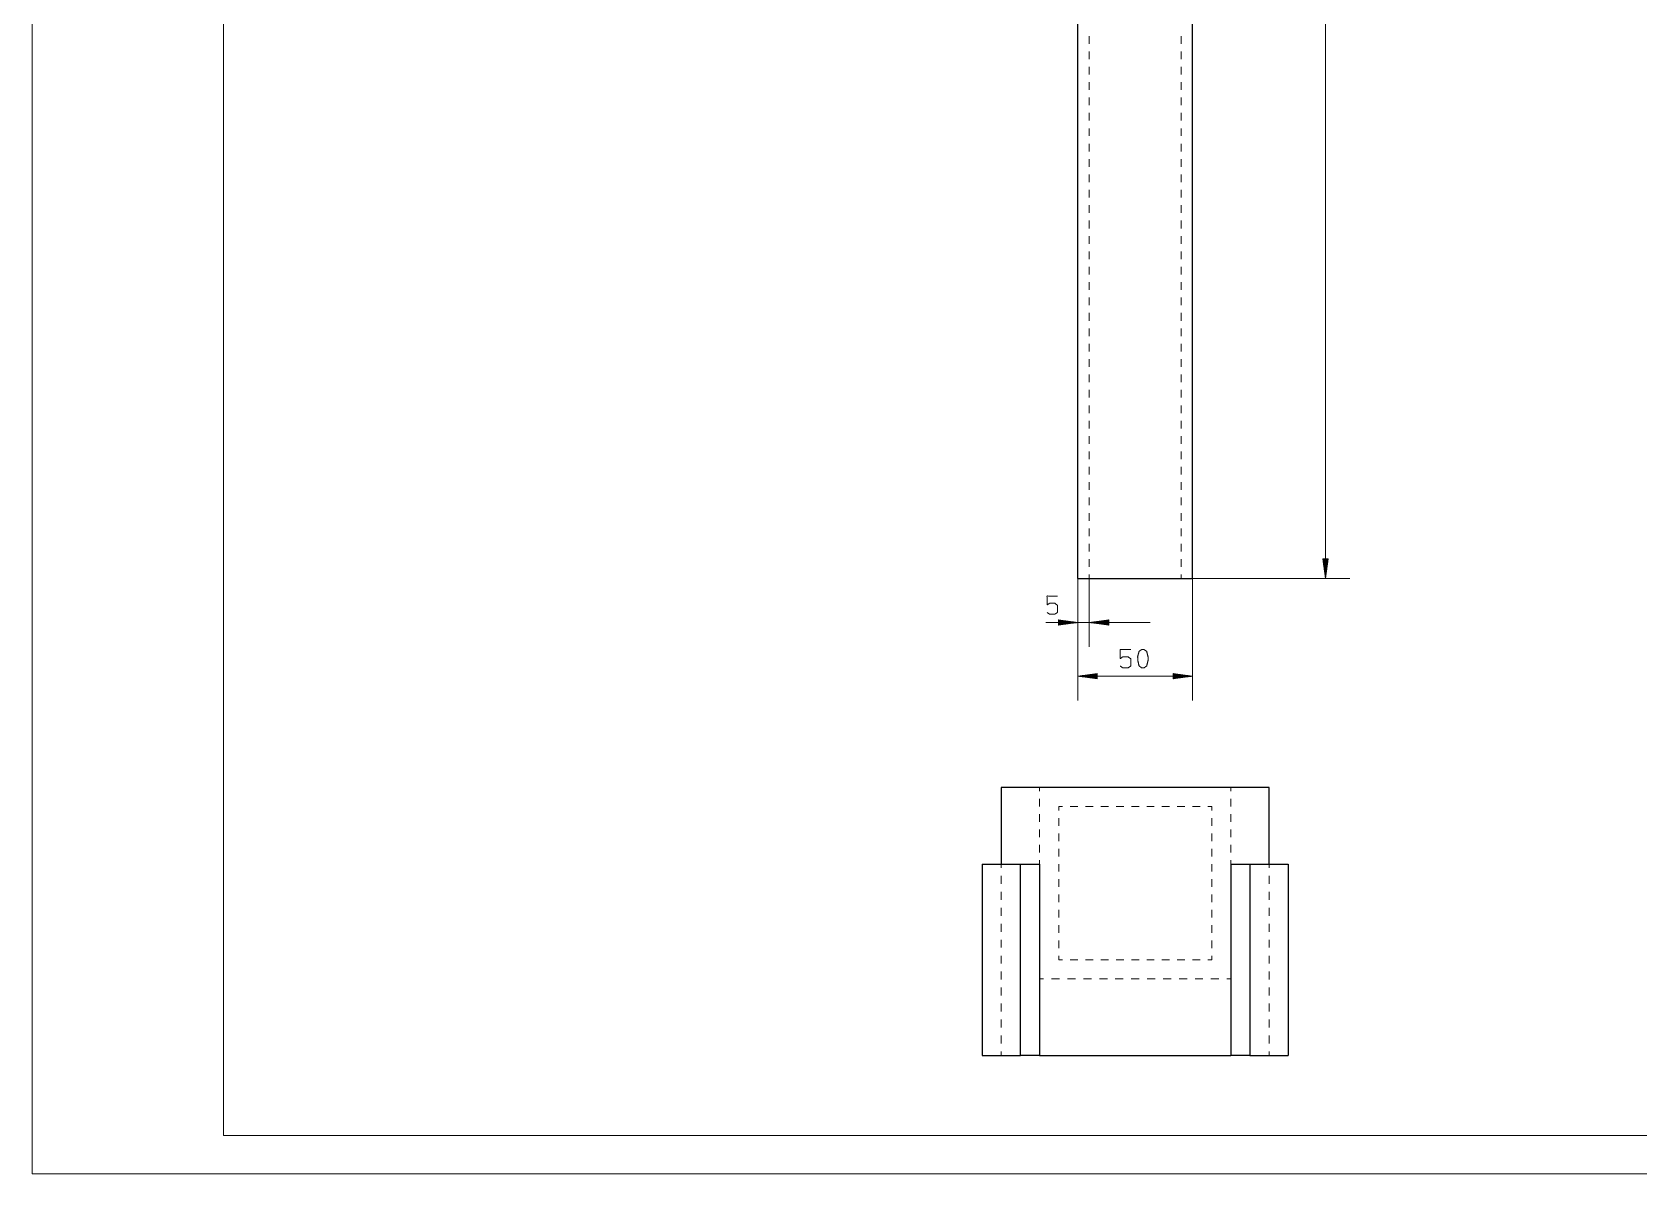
# Model space of a CAD drawing. Header units: millimetres. Extents: x 0 to 420, y 0 to 297.
# Drawn here: x 0 to 210, y 0 to 149.2 of the extents above; entities that cross this region are included whole.
import ezdxf

# ---------------------------------------------------------------- set-up
doc = ezdxf.new("R2010")
doc.units = ezdxf.units.MM
doc.layers.add('101', color=7, linetype='Continuous', true_color=0xffffff)

msp = doc.modelspace()

# ---------------------------------------------------------------- linework, layer by layer
at = {"layer": '101', "color": 133, "linetype": 'Continuous', "lineweight": 18}
for p, q in [((0, 297), (0, 0)), ((25, 292), (25, 5)), ((25, 5), (415, 5)), ((0, 0), (420, 0))]:
    msp.add_line(p, q, dxfattribs=at)
at = {"layer": '101', "color": 72, "linetype": 'Continuous', "lineweight": 25}
for p, q in [((136.67, 77.79), (136.67, 232.59)), ((151.67, 77.79), (151.67, 232.59)), ((136.67, 77.79), (151.67, 77.79)), ((161.67, 50.48), (126.67, 50.48)), ((126.67, 50.48), (126.67, 40.48)), ((161.67, 40.48), (161.67, 50.48)), ((124.17, 40.48), (129.17, 40.48)), ((124.17, 40.48), (124.17, 15.48)), ((129.17, 15.48), (129.17, 40.48)), ((129.17, 40.48), (131.67, 40.48)), ((131.67, 40.48), (131.67, 15.48)), ((156.67, 40.48), (156.67, 15.48)), ((156.67, 40.48), (159.17, 40.48)), ((159.17, 40.48), (164.17, 40.48)), ((159.17, 40.48), (159.17, 15.48)), ((164.17, 40.48), (164.17, 15.48)), ((124.17, 15.48), (129.17, 15.48)), ((131.67, 15.48), (129.17, 15.48)), ((131.67, 15.48), (156.67, 15.48)), ((159.17, 15.48), (156.67, 15.48)), ((159.17, 15.48), (164.17, 15.48))]:
    msp.add_line(p, q, dxfattribs=at)
at = {"layer": '101', "color": 22, "linetype": 'Continuous', "lineweight": 18}
for p, q in [((169.03, 77.79), (169.03, 232.59)), ((168.7, 80.33), (168.7, 80.3)), ((168.7, 80.33), (168.7, 80.3)), ((168.7, 80.33), (169.03, 77.79)), ((169.37, 80.33), (168.7, 80.33)), ((168.75, 80.33), (168.75, 79.91)), ((168.8, 80.33), (168.8, 79.52)), ((168.85, 80.33), (168.85, 79.14)), ((168.9, 80.33), (168.9, 78.75)), ((168.95, 80.33), (168.95, 78.37)), ((169.01, 80.33), (169.01, 77.98)), ((169.03, 77.79), (169.37, 80.33)), ((169.06, 80.33), (169.06, 77.98)), ((169.11, 80.33), (169.11, 78.37)), ((169.16, 80.33), (169.16, 78.75)), ((169.21, 80.33), (169.21, 79.14)), ((169.26, 80.33), (169.26, 79.52)), ((169.31, 80.33), (169.31, 79.91)), ((169.36, 80.33), (169.36, 80.3)), ((169.36, 80.33), (169.36, 80.3)), ((136.67, 77.79), (136.67, 61.84)), ((136.67, 77.79), (136.67, 68.85)), ((138.17, 77.79), (138.17, 68.85)), ((151.67, 77.79), (151.67, 61.84)), ((151.67, 77.79), (172.21, 77.79)), ((132.49, 72.03), (146.11, 72.03)), ((134.13, 72.36), (134.17, 72.36)), ((134.13, 72.36), (134.17, 72.36)), ((134.13, 72.36), (134.13, 71.69)), ((136.67, 72.03), (134.13, 72.36)), ((134.13, 72.31), (134.55, 72.31)), ((134.13, 72.25), (134.94, 72.25)), ((134.13, 72.2), (135.32, 72.2)), ((134.13, 72.15), (135.71, 72.15)), ((134.13, 72.1), (136.1, 72.1)), ((134.13, 72.05), (136.48, 72.05)), ((134.13, 71.69), (136.67, 72.03)), ((134.13, 72), (136.48, 72)), ((134.13, 71.95), (136.1, 71.95)), ((134.13, 71.9), (135.71, 71.9)), ((134.13, 71.85), (135.32, 71.85)), ((134.13, 71.8), (134.94, 71.8)), ((134.13, 71.75), (134.55, 71.75)), ((134.13, 71.7), (134.17, 71.7)), ((134.13, 71.7), (134.17, 71.7)), ((140.71, 72.36), (138.17, 72.03)), ((138.17, 72.03), (140.71, 71.69)), ((140.71, 72.05), (138.37, 72.05)), ((140.71, 72), (138.37, 72)), ((140.71, 72.1), (138.75, 72.1)), ((140.71, 71.95), (138.75, 71.95)), ((140.71, 72.15), (139.14, 72.15)), ((140.71, 71.9), (139.14, 71.9)), ((140.71, 72.2), (139.53, 72.2)), ((140.71, 71.85), (139.53, 71.85)), ((140.71, 72.25), (139.91, 72.25)), ((140.71, 71.8), (139.91, 71.8)), ((140.71, 72.31), (140.3, 72.31)), ((140.71, 71.75), (140.3, 71.75)), ((140.71, 72.36), (140.68, 72.36)), ((140.71, 72.36), (140.68, 72.36)), ((140.71, 71.7), (140.68, 71.7)), ((140.71, 71.7), (140.68, 71.7)), ((140.71, 71.69), (140.71, 72.36)), ((139.21, 65.35), (136.67, 65.02)), ((139.21, 65.15), (137.64, 65.15)), ((139.21, 65.2), (138.03, 65.2)), ((139.21, 65.25), (138.41, 65.25)), ((139.21, 65.3), (138.8, 65.3)), ((139.21, 65.35), (139.18, 65.35)), ((139.21, 65.35), (139.18, 65.35)), ((139.21, 64.69), (139.21, 65.35)), ((149.13, 65.35), (149.17, 65.35)), ((149.13, 65.35), (149.17, 65.35)), ((149.13, 65.35), (149.13, 64.69)), ((151.67, 65.02), (149.13, 65.35)), ((149.13, 65.3), (149.55, 65.3)), ((149.13, 65.25), (149.94, 65.25)), ((149.13, 65.2), (150.32, 65.2)), ((149.13, 65.15), (150.71, 65.15)), ((136.67, 65.02), (139.21, 64.69)), ((136.67, 65.02), (151.67, 65.02)), ((139.21, 65.04), (136.87, 65.04)), ((139.21, 64.99), (136.87, 64.99)), ((139.21, 65.1), (137.25, 65.1)), ((139.21, 64.94), (137.25, 64.94)), ((139.21, 64.89), (137.64, 64.89)), ((139.21, 64.84), (138.03, 64.84)), ((139.21, 64.79), (138.41, 64.79)), ((139.21, 64.74), (138.8, 64.74)), ((139.21, 64.69), (139.18, 64.69)), ((139.21, 64.69), (139.18, 64.69)), ((149.13, 65.1), (151.1, 65.1)), ((149.13, 65.04), (151.48, 65.04)), ((149.13, 64.69), (151.67, 65.02)), ((149.13, 64.99), (151.48, 64.99)), ((149.13, 64.94), (151.1, 64.94)), ((149.13, 64.89), (150.71, 64.89)), ((149.13, 64.84), (150.32, 64.84)), ((149.13, 64.79), (149.94, 64.79)), ((149.13, 64.74), (149.55, 64.74)), ((149.13, 64.69), (149.17, 64.69)), ((149.13, 64.69), (149.17, 64.69))]:
    msp.add_line(p, q, dxfattribs=at)
at = {"layer": '101', "color": 53, "linetype": 'Continuous', "lineweight": 18}
for p, q in [((138.17, 147.65), (138.17, 148.65)), ((150.17, 147.65), (150.17, 148.65)), ((138.17, 145.64), (138.17, 146.64)), ((150.17, 145.64), (150.17, 146.64)), ((138.17, 143.63), (138.17, 144.63)), ((150.17, 143.63), (150.17, 144.63)), ((138.17, 141.62), (138.17, 142.62)), ((150.17, 141.62), (150.17, 142.62)), ((138.17, 139.61), (138.17, 140.61)), ((138.17, 137.6), (138.17, 138.6)), ((150.17, 139.61), (150.17, 140.61)), ((150.17, 137.6), (150.17, 138.6)), ((138.17, 135.59), (138.17, 136.59)), ((150.17, 135.59), (150.17, 136.59)), ((138.17, 133.58), (138.17, 134.58)), ((150.17, 133.58), (150.17, 134.58)), ((138.17, 131.57), (138.17, 132.57)), ((150.17, 131.57), (150.17, 132.57)), ((138.17, 129.56), (138.17, 130.56)), ((150.17, 129.56), (150.17, 130.56)), ((138.17, 127.55), (138.17, 128.55)), ((150.17, 127.55), (150.17, 128.55)), ((138.17, 125.53), (138.17, 126.54)), ((150.17, 125.53), (150.17, 126.54)), ((138.17, 123.52), (138.17, 124.53)), ((150.17, 123.52), (150.17, 124.53)), ((138.17, 121.51), (138.17, 122.52)), ((150.17, 121.51), (150.17, 122.52)), ((138.17, 119.5), (138.17, 120.51)), ((150.17, 119.5), (150.17, 120.51)), ((138.17, 117.49), (138.17, 118.5)), ((150.17, 117.49), (150.17, 118.5)), ((138.17, 115.48), (138.17, 116.49)), ((150.17, 115.48), (150.17, 116.49)), ((138.17, 113.47), (138.17, 114.48)), ((150.17, 113.47), (150.17, 114.48)), ((138.17, 111.46), (138.17, 112.47)), ((150.17, 111.46), (150.17, 112.47)), ((138.17, 109.45), (138.17, 110.46)), ((150.17, 109.45), (150.17, 110.46)), ((138.17, 107.44), (138.17, 108.45)), ((150.17, 107.44), (150.17, 108.45)), ((138.17, 105.43), (138.17, 106.44)), ((150.17, 105.43), (150.17, 106.44)), ((138.17, 103.42), (138.17, 104.43)), ((150.17, 103.42), (150.17, 104.43)), ((138.17, 101.41), (138.17, 102.42)), ((150.17, 101.41), (150.17, 102.42)), ((138.17, 99.4), (138.17, 100.4)), ((150.17, 99.4), (150.17, 100.4)), ((138.17, 97.39), (138.17, 98.39)), ((150.17, 97.39), (150.17, 98.39)), ((138.17, 95.38), (138.17, 96.38)), ((150.17, 95.38), (150.17, 96.38)), ((138.17, 93.37), (138.17, 94.37)), ((150.17, 93.37), (150.17, 94.37)), ((138.17, 91.36), (138.17, 92.36)), ((138.17, 89.35), (138.17, 90.35)), ((150.17, 91.36), (150.17, 92.36)), ((150.17, 89.35), (150.17, 90.35)), ((138.17, 87.34), (138.17, 88.34)), ((150.17, 87.34), (150.17, 88.34)), ((138.17, 85.33), (138.17, 86.33)), ((150.17, 85.33), (150.17, 86.33)), ((138.17, 83.32), (138.17, 84.32)), ((150.17, 83.32), (150.17, 84.32)), ((138.17, 81.31), (138.17, 82.31)), ((150.17, 81.31), (150.17, 82.31)), ((138.17, 79.3), (138.17, 80.3)), ((150.17, 79.3), (150.17, 80.3)), ((138.17, 77.79), (138.17, 78.29)), ((150.17, 77.79), (150.17, 78.29)), ((131.67, 50.48), (131.67, 49.98)), ((156.67, 49.98), (156.67, 50.48)), ((131.67, 48.98), (131.67, 47.98)), ((156.67, 47.98), (156.67, 48.98)), ((131.67, 46.98), (131.67, 45.98)), ((134.17, 47.98), (134.17, 47.48)), ((134.67, 47.98), (134.17, 47.98)), ((134.17, 46.48), (134.17, 45.48)), ((136.67, 47.98), (135.67, 47.98)), ((138.67, 47.98), (137.67, 47.98)), ((140.67, 47.98), (139.67, 47.98)), ((142.67, 47.98), (141.67, 47.98)), ((144.67, 47.98), (143.67, 47.98)), ((146.67, 47.98), (145.67, 47.98)), ((148.67, 47.98), (147.67, 47.98)), ((150.67, 47.98), (149.67, 47.98)), ((152.67, 47.98), (151.67, 47.98)), ((154.17, 47.98), (153.67, 47.98)), ((154.17, 47.48), (154.17, 47.98)), ((154.17, 45.48), (154.17, 46.48)), ((156.67, 45.98), (156.67, 46.98)), ((131.67, 44.98), (131.67, 43.98)), ((134.17, 44.48), (134.17, 43.48)), ((154.17, 43.48), (154.17, 44.48)), ((156.67, 43.98), (156.67, 44.98)), ((131.67, 42.98), (131.67, 41.98)), ((134.17, 42.48), (134.17, 41.48)), ((154.17, 41.48), (154.17, 42.48)), ((156.67, 41.98), (156.67, 42.98)), ((126.67, 40.48), (126.67, 39.96)), ((131.67, 40.98), (131.67, 40.48)), ((134.17, 40.48), (134.17, 39.48)), ((154.17, 39.48), (154.17, 40.48)), ((156.67, 40.48), (156.67, 40.98)), ((161.67, 39.96), (161.67, 40.48)), ((126.67, 38.92), (126.67, 37.88)), ((134.17, 38.48), (134.17, 37.48)), ((154.17, 37.48), (154.17, 38.48)), ((161.67, 37.88), (161.67, 38.92)), ((126.67, 36.84), (126.67, 35.8)), ((134.17, 36.48), (134.17, 35.48)), ((154.17, 35.48), (154.17, 36.48)), ((161.67, 35.8), (161.67, 36.84)), ((126.67, 34.75), (126.67, 33.71)), ((134.17, 34.48), (134.17, 33.48)), ((154.17, 33.48), (154.17, 34.48)), ((161.67, 33.71), (161.67, 34.75)), ((126.67, 32.67), (126.67, 31.63)), ((134.17, 32.48), (134.17, 31.48)), ((154.17, 31.48), (154.17, 32.48)), ((161.67, 31.63), (161.67, 32.67)), ((126.67, 30.59), (126.67, 29.55)), ((134.17, 30.48), (134.17, 29.48)), ((154.17, 29.48), (154.17, 30.48)), ((161.67, 29.55), (161.67, 30.59)), ((126.67, 28.5), (126.67, 27.46)), ((134.17, 28.48), (134.17, 27.98)), ((134.17, 27.98), (134.67, 27.98)), ((135.67, 27.98), (136.67, 27.98)), ((137.67, 27.98), (138.67, 27.98)), ((139.67, 27.98), (140.67, 27.98)), ((141.67, 27.98), (142.67, 27.98)), ((143.67, 27.98), (144.67, 27.98)), ((145.67, 27.98), (146.67, 27.98)), ((147.67, 27.98), (148.67, 27.98)), ((149.67, 27.98), (150.67, 27.98)), ((151.67, 27.98), (152.67, 27.98)), ((153.67, 27.98), (154.17, 27.98)), ((154.17, 27.98), (154.17, 28.48)), ((161.67, 27.46), (161.67, 28.5)), ((126.67, 26.42), (126.67, 25.38)), ((131.67, 25.48), (132.2, 25.48)), ((133.24, 25.48), (134.28, 25.48)), ((135.32, 25.48), (136.36, 25.48)), ((137.4, 25.48), (138.45, 25.48)), ((139.49, 25.48), (140.53, 25.48)), ((141.57, 25.48), (142.61, 25.48)), ((143.65, 25.48), (144.7, 25.48)), ((145.74, 25.48), (146.78, 25.48)), ((147.82, 25.48), (148.86, 25.48)), ((149.9, 25.48), (150.95, 25.48)), ((151.99, 25.48), (153.03, 25.48)), ((154.07, 25.48), (155.11, 25.48)), ((156.15, 25.48), (156.67, 25.48)), ((161.67, 25.38), (161.67, 26.42)), ((126.67, 24.34), (126.67, 23.3)), ((161.67, 23.3), (161.67, 24.34)), ((126.67, 22.25), (126.67, 21.21)), ((161.67, 21.21), (161.67, 22.25)), ((126.67, 20.17), (126.67, 19.13)), ((161.67, 19.13), (161.67, 20.17)), ((126.67, 18.09), (126.67, 17.05)), ((161.67, 17.05), (161.67, 18.09)), ((126.67, 16), (126.67, 15.48)), ((161.67, 15.48), (161.67, 16))]:
    msp.add_line(p, q, dxfattribs=at)
at = {"layer": '101', "color": 72, "linetype": 'Continuous', "lineweight": 18}
for points, knots in [([(132.65, 73.34), (132.98, 73.12), (133.67, 73.12), (134.01, 73.34), (134.01, 74.29), (133.67, 74.54), (132.98, 74.54), (132.65, 74.32), (132.65, 75.49), (134.01, 75.49)], [0, 0, 0.062228, 0.168343, 0.230571, 0.376816, 0.441265, 0.547381, 0.609609, 0.79049, 1, 1]), ([(142.22, 66.34), (142.55, 66.11), (143.24, 66.11), (143.58, 66.34), (143.58, 67.29), (143.24, 67.54), (142.55, 67.54), (142.22, 67.31), (142.22, 68.49), (143.58, 68.49)], [0, 0, 0.062228, 0.168343, 0.230571, 0.376816, 0.441265, 0.547381, 0.609609, 0.79049, 1, 1]), ([(145.34, 66.11), (145.68, 66.36), (145.85, 67.06), (145.85, 67.54), (145.68, 68.26), (145.34, 68.49), (145.01, 68.49), (144.67, 68.26), (144.49, 67.54), (144.51, 67.06), (144.67, 66.36), (145.01, 66.11), (145.34, 66.11)], [0, 0, 0.067526, 0.183971, 0.260584, 0.380943, 0.446141, 0.500306, 0.565504, 0.685863, 0.762529, 0.87831, 0.945835, 1, 1])]:
    msp.add_open_spline(points, degree=1, knots=knots, dxfattribs=at)

doc.saveas('drawing.dxf')
